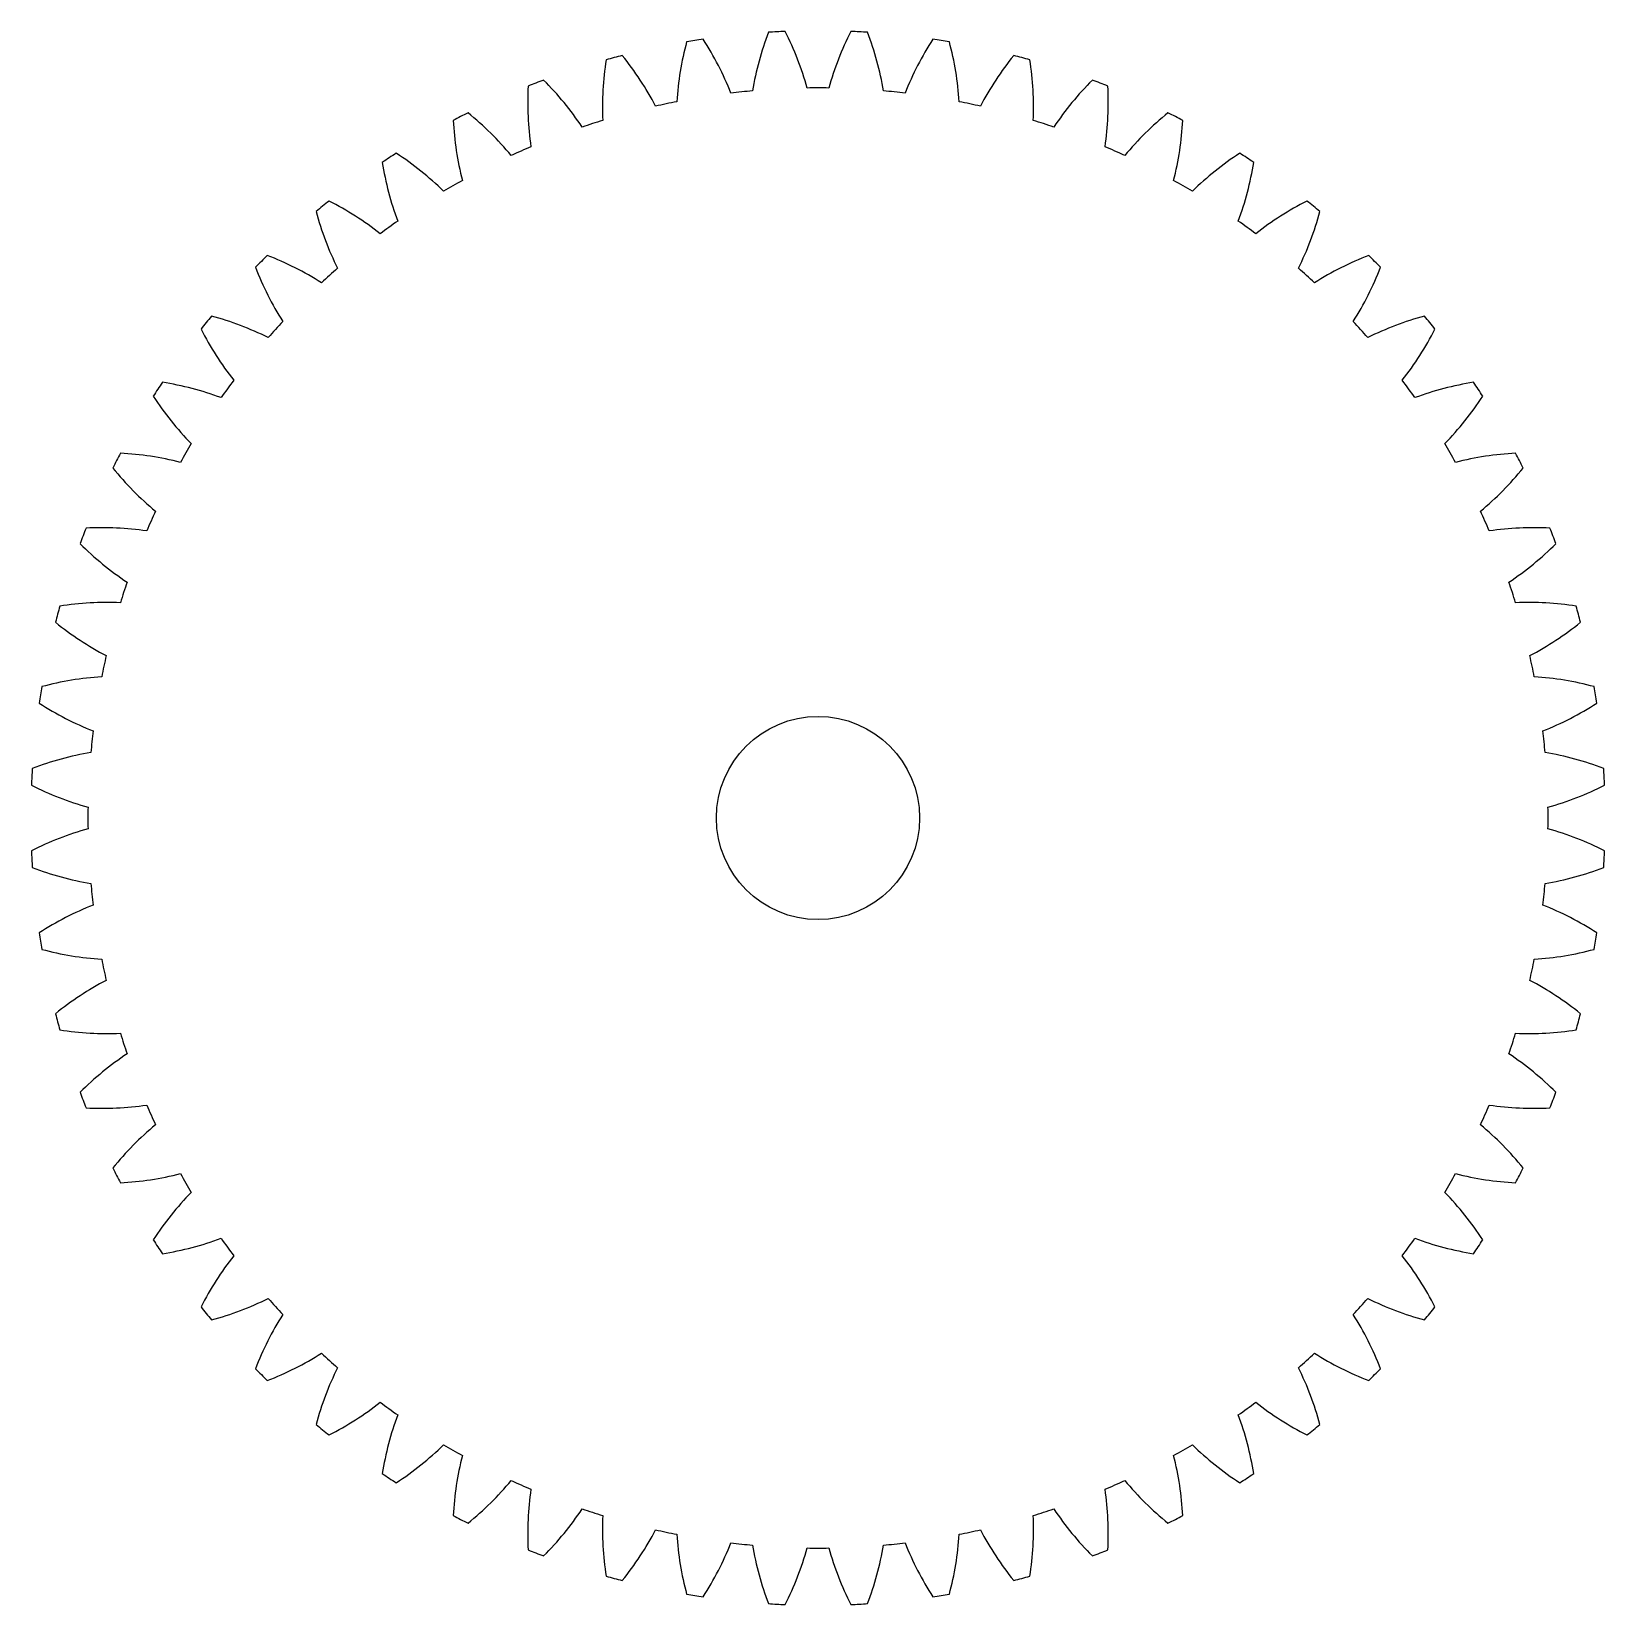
# Model space of a CAD drawing. Header units: millimetres. Extents: x -42.5 to 50.4, y -46.3 to 46.6.
import ezdxf

# ---------------------------------------------------------------- set-up
doc = ezdxf.new("R2010")
doc.units = ezdxf.units.MM

msp = doc.modelspace()

# ---------------------------------------------------------------- linework, layer by layer
at = {"color": 7, "linetype": 'Continuous', "lineweight": 25}
msp.add_circle((3.95, 0.169), 6, dxfattribs=at)
for centre, radius, start, end in [((17.825, 40.114), 18, 158.95755, 170.39002), ((3.95, 0.169), 46.5, 92.39441, 93.60559), ((-14.025, 38.444), 18, 15.60998, 27.04245), ((21.925, 38.444), 18, 152.95755, 164.39002), ((3.95, 0.169), 46.5, 86.39441, 87.60559), ((-9.925, 40.114), 18, 9.60998, 21.04245), ((13.574, 41.345), 18, 164.95755, 176.39002), ((3.95, 0.169), 46.5, 98.39441, 99.60559), ((-17.927, 36.356), 18, 21.60998, 33.04245), ((25.827, 36.356), 18, 146.95755, 158.39002), ((3.95, 0.169), 46.5, 80.39441, 81.60559), ((-5.674, 41.345), 18, 3.60998, 15.04245), ((9.217, 42.125), 18, 170.95755, 182.39002), ((3.95, 0.169), 46.5, 104.39441, 105.60559), ((-21.59, 33.871), 18, 27.60998, 39.04245), ((29.49, 33.871), 18, 140.95755, 152.39002), ((3.95, 0.169), 46.5, 74.39441, 75.60559), ((-1.317, 42.125), 18, 357.60998, 9.04245), ((3.95, 0.169), 46.5, 110.39441, 111.60559), ((-24.973, 31.016), 18, 33.60998, 45.04245), ((32.873, 31.016), 18, 134.95755, 146.39002), ((3.95, 0.169), 46.5, 68.39441, 69.60559), ((4.803, 42.446), 18, 176.95755, 188.39002), ((3.95, 0.169), 43.124, 95.15143, 96.84857), ((3.95, 0.169), 43.124, 89.15143, 90.84857), ((3.95, 0.169), 43.124, 83.15143, 84.84857), ((3.097, 42.446), 18, 351.60998, 3.04245), ((3.95, 0.169), 46.5, 116.39441, 117.60559), ((-28.039, 27.824), 18, 39.60998, 51.04245), ((3.95, 0.169), 43.124, 101.15143, 102.84857), ((3.95, 0.169), 43.124, 77.15143, 78.84857), ((35.939, 27.824), 18, 128.95755, 140.39002), ((3.95, 0.169), 46.5, 62.39441, 63.60559), ((0.379, 42.304), 18, 182.95755, 194.39002), ((3.95, 0.169), 43.124, 107.15143, 108.84857), ((3.95, 0.169), 43.124, 71.15143, 72.84857), ((7.521, 42.304), 18, 345.60998, 357.04245), ((3.95, 0.169), 46.5, 122.39441, 123.60559), ((-30.754, 24.329), 18, 45.60998, 57.04245), ((3.95, 0.169), 43.124, 113.15143, 114.84857), ((3.95, 0.169), 43.124, 65.15143, 66.84857), ((38.654, 24.329), 18, 122.95755, 134.39002), ((3.95, 0.169), 46.5, 56.39441, 57.60559), ((-4.006, 41.7), 18, 188.95755, 200.39002), ((11.906, 41.7), 18, 339.60998, 351.04245), ((3.95, 0.169), 43.124, 119.15143, 120.84857), ((3.95, 0.169), 43.124, 59.15143, 60.84857), ((3.95, 0.169), 46.5, 128.39441, 129.60559), ((-33.09, 20.569), 18, 51.60998, 63.04245), ((40.99, 20.569), 18, 116.95755, 128.39002), ((3.95, 0.169), 46.5, 50.39441, 51.60559), ((-8.304, 40.64), 18, 194.95755, 206.39002), ((3.95, 0.169), 43.124, 125.15143, 126.84857), ((3.95, 0.169), 43.124, 53.15143, 54.84857), ((16.204, 40.64), 18, 333.60998, 345.04245), ((3.95, 0.169), 46.5, 134.39441, 135.60559), ((-12.467, 39.138), 18, 200.95755, 212.39002), ((-35.019, 16.586), 18, 57.60998, 69.04245), ((3.95, 0.169), 43.124, 131.15143, 132.84857), ((3.95, 0.169), 43.124, 47.15143, 48.84857), ((42.919, 16.586), 18, 110.95755, 122.39002), ((20.367, 39.138), 18, 327.60998, 339.04245), ((3.95, 0.169), 46.5, 44.39441, 45.60559), ((3.95, 0.169), 46.5, 140.39441, 141.60559), ((-36.522, 12.422), 18, 63.60998, 75.04245), ((44.422, 12.422), 18, 104.95755, 116.39002), ((3.95, 0.169), 46.5, 38.39441, 39.60559), ((-16.45, 37.208), 18, 206.95755, 218.39002), ((3.95, 0.169), 43.124, 137.15143, 138.84857), ((3.95, 0.169), 43.124, 41.15143, 42.84857), ((24.35, 37.208), 18, 321.60998, 333.04245), ((3.95, 0.169), 43.124, 143.15143, 144.84857), ((3.95, 0.169), 43.124, 35.15143, 36.84857), ((3.95, 0.169), 46.5, 146.39441, 147.60559), ((-37.581, 8.125), 18, 69.60998, 81.04245), ((45.481, 8.125), 18, 98.95755, 110.39002), ((3.95, 0.169), 46.5, 32.39441, 33.60559), ((-20.21, 34.873), 18, 212.95755, 224.39002), ((28.11, 34.873), 18, 315.60998, 327.04245), ((3.95, 0.169), 46.5, 152.39441, 153.60559), ((-38.185, 3.74), 18, 75.60998, 87.04245), ((3.95, 0.169), 43.124, 149.15143, 150.84857), ((3.95, 0.169), 43.124, 29.15143, 30.84857), ((46.085, 3.74), 18, 92.95755, 104.39002), ((3.95, 0.169), 46.5, 26.39441, 27.60559), ((-23.706, 32.157), 18, 218.95755, 230.39002), ((31.606, 32.157), 18, 309.60998, 321.04245), ((3.95, 0.169), 43.124, 155.15143, 156.84857), ((3.95, 0.169), 43.124, 23.15143, 24.84857), ((3.95, 0.169), 46.5, 158.39441, 159.60559), ((-38.328, -0.684), 18, 81.60998, 93.04245), ((46.228, -0.684), 18, 86.95755, 98.39002), ((3.95, 0.169), 46.5, 20.39441, 21.60559), ((-26.898, 29.091), 18, 224.95755, 236.39002), ((34.798, 29.091), 18, 303.60998, 315.04245), ((3.95, 0.169), 43.124, 161.15143, 162.84857), ((3.95, 0.169), 43.124, 17.15143, 18.84857), ((3.95, 0.169), 46.5, 164.39441, 165.60559), ((-38.007, -5.099), 18, 87.60998, 99.04245), ((45.907, -5.099), 18, 80.95755, 92.39002), ((3.95, 0.169), 46.5, 14.39441, 15.60559), ((-29.752, 25.709), 18, 230.95755, 242.39002), ((37.652, 25.709), 18, 297.60998, 309.04245), ((3.95, 0.169), 43.124, 167.15143, 168.84857), ((3.95, 0.169), 43.124, 11.15143, 12.84857), ((-37.226, -9.455), 18, 93.60998, 105.04245), ((45.126, -9.455), 18, 74.95755, 86.39002), ((3.95, 0.169), 46.5, 170.39441, 171.60559), ((3.95, 0.169), 46.5, 8.39441, 9.60559), ((-32.237, 22.046), 18, 236.95755, 248.39002), ((40.137, 22.046), 18, 291.60998, 303.04245), ((3.95, 0.169), 43.124, 173.15143, 174.84857), ((3.95, 0.169), 43.124, 5.15143, 6.84857), ((-35.995, -13.707), 18, 99.60998, 111.04245), ((43.895, -13.707), 18, 68.95755, 80.39002), ((3.95, 0.169), 46.5, 176.39441, 177.60559), ((3.95, 0.169), 46.5, 2.39441, 3.60559), ((-34.326, 18.143), 18, 242.95755, 254.39002), ((42.226, 18.143), 18, 285.60998, 297.04245), ((3.95, 0.169), 43.124, 179.15143, 180.84857), ((3.95, 0.169), 43.124, 359.15143, 0.84857), ((-34.326, -17.806), 18, 105.60998, 117.04245), ((42.226, -17.806), 18, 62.95755, 74.39002), ((3.95, 0.169), 46.5, 182.39441, 183.60559), ((3.95, 0.169), 46.5, 356.39441, 357.60559), ((-35.995, 14.044), 18, 248.95755, 260.39002), ((43.895, 14.044), 18, 279.60998, 291.04245), ((3.95, 0.169), 43.124, 185.15143, 186.84857), ((3.95, 0.169), 43.124, 353.15143, 354.84857), ((-32.237, -21.709), 18, 111.60998, 123.04245), ((40.137, -21.709), 18, 56.95755, 68.39002), ((3.95, 0.169), 46.5, 188.39441, 189.60559), ((3.95, 0.169), 46.5, 350.39441, 351.60559), ((-37.226, 9.793), 18, 254.95755, 266.39002), ((3.95, 0.169), 43.124, 191.15143, 192.84857), ((3.95, 0.169), 43.124, 347.15143, 348.84857), ((45.126, 9.793), 18, 273.60998, 285.04245), ((-29.752, -25.371), 18, 117.60998, 129.04245), ((37.652, -25.371), 18, 50.95755, 62.39002), ((3.95, 0.169), 46.5, 194.39441, 195.60559), ((3.95, 0.169), 46.5, 344.39441, 345.60559), ((-38.007, 5.436), 18, 260.95755, 272.39002), ((3.95, 0.169), 43.124, 197.15143, 198.84857), ((3.95, 0.169), 43.124, 341.15143, 342.84857), ((45.907, 5.436), 18, 267.60998, 279.04245), ((-26.898, -28.754), 18, 123.60998, 135.04245), ((34.798, -28.754), 18, 44.95755, 56.39002), ((3.95, 0.169), 46.5, 200.39441, 201.60559), ((3.95, 0.169), 46.5, 338.39441, 339.60559), ((-38.328, 1.021), 18, 266.95755, 278.39002), ((3.95, 0.169), 43.124, 203.15143, 204.84857), ((3.95, 0.169), 43.124, 335.15143, 336.84857), ((46.228, 1.021), 18, 261.60998, 273.04245), ((-23.706, -31.82), 18, 129.60998, 141.04245), ((31.606, -31.82), 18, 38.95755, 50.39002), ((3.95, 0.169), 46.5, 206.39441, 207.60559), ((-38.185, -3.403), 18, 272.95755, 284.39002), ((3.95, 0.169), 43.124, 209.15143, 210.84857), ((3.95, 0.169), 43.124, 329.15143, 330.84857), ((46.085, -3.403), 18, 255.60998, 267.04245), ((3.95, 0.169), 46.5, 332.39441, 333.60559), ((-20.21, -34.536), 18, 135.60998, 147.04245), ((28.11, -34.536), 18, 32.95755, 44.39002), ((3.95, 0.169), 46.5, 212.39441, 213.60559), ((-37.581, -7.787), 18, 278.95755, 290.39002), ((3.95, 0.169), 43.124, 215.15143, 216.84857), ((3.95, 0.169), 43.124, 323.15143, 324.84857), ((45.481, -7.787), 18, 249.60998, 261.04245), ((3.95, 0.169), 46.5, 326.39441, 327.60559), ((-16.45, -36.871), 18, 141.60998, 153.04245), ((24.35, -36.871), 18, 26.95755, 38.39002), ((3.95, 0.169), 46.5, 218.39441, 219.60559), ((-36.522, -12.085), 18, 284.95755, 296.39002), ((3.95, 0.169), 43.124, 221.15143, 222.84857), ((3.95, 0.169), 43.124, 317.15143, 318.84857), ((44.422, -12.085), 18, 243.60998, 255.04245), ((3.95, 0.169), 46.5, 320.39441, 321.60559), ((-12.467, -38.801), 18, 147.60998, 159.04245), ((20.367, -38.801), 18, 20.95755, 32.39002), ((-35.019, -16.248), 18, 290.95755, 302.39002), ((3.95, 0.169), 43.124, 227.15143, 228.84857), ((3.95, 0.169), 43.124, 311.15143, 312.84857), ((42.919, -16.248), 18, 237.60998, 249.04245), ((3.95, 0.169), 46.5, 224.39441, 225.60559), ((-8.304, -40.303), 18, 153.60998, 165.04245), ((16.204, -40.303), 18, 14.95755, 26.39002), ((3.95, 0.169), 46.5, 314.39441, 315.60559), ((-33.09, -20.232), 18, 296.95755, 308.39002), ((3.95, 0.169), 43.124, 233.15143, 234.84857), ((3.95, 0.169), 43.124, 305.15143, 306.84857), ((40.99, -20.232), 18, 231.60998, 243.04245), ((-4.006, -41.362), 18, 159.60998, 171.04245), ((11.906, -41.362), 18, 8.95755, 20.39002), ((3.95, 0.169), 46.5, 230.39441, 231.60559), ((3.95, 0.169), 46.5, 308.39441, 309.60559), ((-30.754, -23.992), 18, 302.95755, 314.39002), ((3.95, 0.169), 43.124, 239.15143, 240.84857), ((3.95, 0.169), 43.124, 299.15143, 300.84857), ((38.654, -23.992), 18, 225.60998, 237.04245), ((0.379, -41.966), 18, 165.60998, 177.04245), ((7.521, -41.966), 18, 2.95755, 14.39002), ((3.95, 0.169), 46.5, 236.39441, 237.60559), ((-28.039, -27.487), 18, 308.95755, 320.39002), ((3.95, 0.169), 43.124, 245.15143, 246.84857), ((3.95, 0.169), 43.124, 293.15143, 294.84857), ((35.939, -27.487), 18, 219.60998, 231.04245), ((3.95, 0.169), 46.5, 302.39441, 303.60559), ((4.803, -42.109), 18, 171.60998, 183.04245), ((3.097, -42.109), 18, 356.95755, 8.39002), ((-24.973, -30.679), 18, 314.95755, 326.39002), ((3.95, 0.169), 43.124, 251.15143, 252.84857), ((3.95, 0.169), 43.124, 287.15143, 288.84857), ((32.873, -30.679), 18, 213.60998, 225.04245), ((3.95, 0.169), 46.5, 242.39441, 243.60559), ((9.217, -41.788), 18, 177.60998, 189.04245), ((-1.317, -41.788), 18, 350.95755, 2.39002), ((3.95, 0.169), 46.5, 296.39441, 297.60559), ((-21.59, -33.533), 18, 320.95755, 332.39002), ((3.95, 0.169), 43.124, 257.15143, 258.84857), ((13.574, -41.008), 18, 183.60998, 195.04245), ((-17.927, -36.019), 18, 326.95755, 338.39002), ((3.95, 0.169), 43.124, 263.15143, 264.84857), ((3.95, 0.169), 43.124, 275.15143, 276.84857), ((25.827, -36.019), 18, 201.60998, 213.04245), ((-5.674, -41.008), 18, 344.95755, 356.39002), ((3.95, 0.169), 43.124, 281.15143, 282.84857), ((29.49, -33.533), 18, 207.60998, 219.04245), ((3.95, 0.169), 46.5, 248.39441, 249.60559), ((17.825, -39.776), 18, 189.60998, 201.04245), ((-14.025, -38.107), 18, 332.95755, 344.39002), ((3.95, 0.169), 43.124, 269.15143, 270.84857), ((21.925, -38.107), 18, 195.60998, 207.04245), ((-9.925, -39.776), 18, 338.95755, 350.39002), ((3.95, 0.169), 46.5, 290.39441, 291.60559), ((3.95, 0.169), 46.5, 254.39441, 255.60559), ((3.95, 0.169), 46.5, 284.39441, 285.60559), ((3.95, 0.169), 46.5, 260.39441, 261.60559), ((3.95, 0.169), 46.5, 266.39441, 267.60559), ((3.95, 0.169), 46.5, 272.39441, 273.60559), ((3.95, 0.169), 46.5, 278.39441, 279.60559)]:
    msp.add_arc(centre, radius, start, end, dxfattribs=at)

doc.saveas('drawing.dxf')
